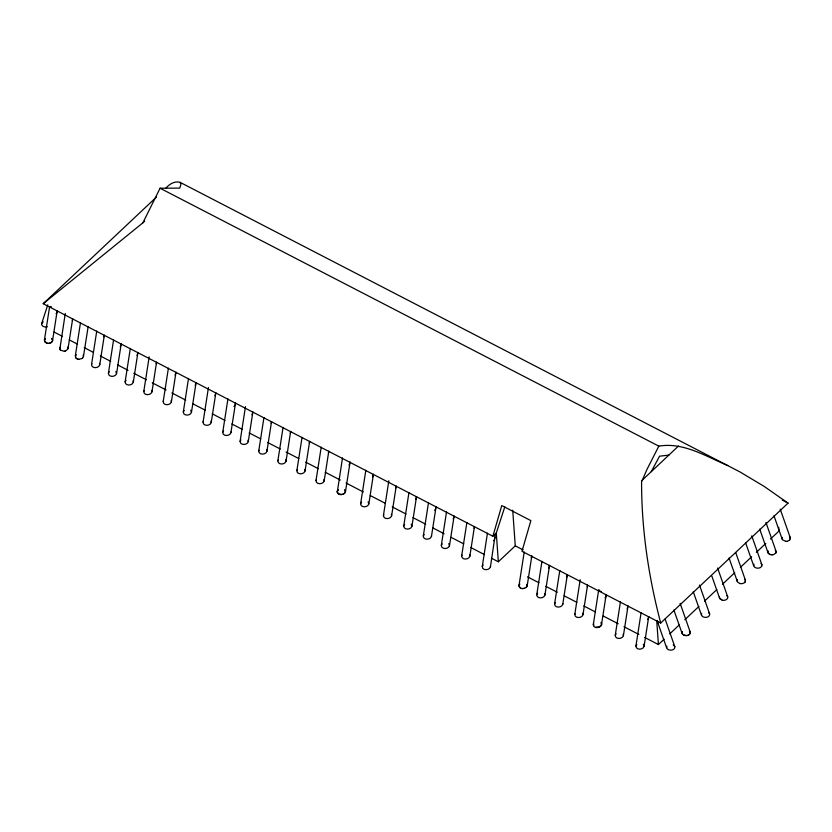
<?xml version="1.0" encoding="UTF-8"?>
<svg xmlns="http://www.w3.org/2000/svg" width="832" height="832" viewBox="0 0 832 832"><rect width="100%" height="100%" fill="white"/><g stroke="black" fill="none" stroke-linecap="round" stroke-linejoin="round"><path stroke-width="1.25" d="M727.74 465.535C705.9 456.414 683.519 441.958 658.819 446.139L646.849 469.685L641.586 481.884C641.493 529.526 648.617 577.002 660.702 623.022L788.06 503.11L764.078 486.356L739.877 471.879L180.17 182.385C174.886 180.606 169.094 184.257 165.838 188.24M44.512 340.163L45.115 342.399L47.923 343.325M59.904 348.91L65.27 313.456M68.078 347.755L67.829 347.017L67.735 349.284L65.426 350.99M96.741 331.105L91.551 364.489C91.416 368.763 98.727 368.524 99.715 364.894L104.354 335.098L103.99 336.866M99.715 364.894L99.507 363.386M113.599 339.82L108.41 373.204C108.264 377.478 115.586 377.239 116.574 373.61L121.202 343.814L120.286 346.798M116.574 373.61L115.846 371.457M130.312 348.473L125.133 381.846C124.987 386.131 132.309 385.882 133.286 382.252L137.925 352.456L137.01 355.451M133.286 382.252L133.078 380.744M149.178 356.834L143.79 391.498C143.645 395.782 150.966 395.533 151.954 391.903L156.582 362.107L156.218 363.875M151.954 391.903L151.736 390.395M168.397 368.16L163.207 401.534C163.062 405.818 170.383 405.579 171.371 401.939L175.999 372.143L175.084 375.138M171.371 401.939L171.153 400.431M188.5 378.55L183.31 411.934C183.165 416.208 190.486 415.969 191.464 412.339L196.102 382.543L195.187 385.528M191.464 412.339L190.746 410.186M208.458 387.494L203.07 422.146C202.925 426.431 210.246 426.192 211.224 422.552L215.862 392.756L214.947 395.751M211.224 422.552L211.016 421.044M227.926 398.944L222.737 432.318C222.591 436.602 229.913 436.363 230.901 432.723L235.529 402.927L235.165 404.695M230.901 432.723L230.932 431.954M245.482 406.64L240.094 441.303C239.949 445.578 247.27 445.338 248.258 441.698L252.886 411.902L251.982 414.898M248.258 441.698L248.04 440.19M263.942 417.57L258.752 450.944C258.617 455.229 265.928 454.99 266.916 451.35L271.554 421.554L271.19 423.322M266.916 451.35L266.708 449.842M283.057 427.45L277.867 460.834C277.722 465.109 285.043 464.87 286.031 461.23L290.659 431.434L290.295 433.212M286.031 461.23L285.813 459.722M302.058 437.278L296.868 470.652C296.722 474.937 304.044 474.687 305.032 471.058L309.66 441.262L309.296 443.03M305.032 471.058L304.814 469.55M321.204 447.179L316.014 480.553C315.869 484.838 323.19 484.588 324.168 480.958L328.806 451.162L328.442 452.93M324.168 480.958L323.96 479.45M342.503 457.933L337.282 492.086L338.78 493.979L341.806 494.426M345.301 491.878L345.082 490.37M344.989 492.638L345.509 490.942L344.75 489.559M365.841 470.257L360.651 503.641C360.506 507.915 367.827 507.676 368.815 504.036L373.443 474.24L372.528 477.235M368.815 504.036L368.087 501.883M388.835 480.761L383.448 515.424C383.302 519.709 390.624 519.47 391.612 515.83L396.24 486.034L395.886 487.802M391.612 515.83L391.394 514.322M408.949 492.544L403.759 525.928C403.614 530.202 410.935 529.963 411.913 526.334L416.551 496.538L415.636 499.522M411.913 526.334L411.195 524.181M428.49 502.653L423.301 536.026C423.155 540.311 430.477 540.072 431.454 536.432L436.093 506.636L435.729 508.414M431.454 536.432L431.496 535.662M446.514 511.971L441.324 545.355C441.178 549.63 448.5 549.39 449.488 545.761L454.116 515.965L453.201 518.95M449.488 545.761L448.76 543.608M466.866 522.496L461.677 555.88C461.531 560.154 468.853 559.915 469.841 556.286L474.469 526.479L474.105 528.258M469.841 556.286L469.622 554.778M487.458 533.146L482.269 566.53C482.123 570.814 489.445 570.565 490.422 566.925L495.206 534.924M490.433 566.935L490.464 566.155M524.212 552.022L519.022 585.406L519.75 587.558M527.093 585.884L527.124 585.114M526.781 586.643L526.968 584.303M541.954 561.33L536.765 594.703C536.619 598.988 543.941 598.738 544.918 595.109L549.557 565.313L548.642 568.298M544.918 595.109L544.71 593.601M559.78 570.544L554.59 603.928C554.455 608.202 561.766 607.963 562.754 604.334L567.393 574.527L566.478 577.522M562.754 604.334L562.786 603.554M580.185 579.706L574.798 614.37C574.652 618.654 581.974 618.405 582.962 614.775L587.59 584.979L587.226 586.747M582.962 614.775L582.743 613.267M598.707 589.815L593.32 624.478C593.174 630.271 604.573 627.162 600.974 622.315M593.538 624.062L593.746 625.57M620.433 601.91L615.243 635.284C615.098 639.569 622.419 639.33 623.407 635.69L628.035 605.894L627.13 608.889M623.407 635.69L623.189 634.182M641.118 612.602L635.929 645.986C635.783 650.26 643.105 650.021 644.082 646.381L648.721 616.585L647.806 619.58M644.082 646.381L643.365 644.228M49.577 306.862L44.387 340.246L44.824 339.404M68.047 348.525L72.675 318.729L72.363 320.518M80.475 322.754L75.286 356.127L76.232 354.661M88.15 326.716L83.45 356.533L83.231 355.025M345.478 491.712L350.106 461.916M527.186 585.801L531.814 556.005L531.45 557.783M57.304 310.762L56.389 313.758M494.697 538.907L495.061 537.129M531.357 557.856L531.721 556.088M606.33 594.672L605.415 597.657M156.406 197.122L43.202 303.711L492.877 536.245L501.769 505.565L530.868 520.614L521.986 551.294L660.702 623.022M491.431 558.199L498.347 561.777L496.288 533.031L504.806 506.834M47.403 326.768C45.188 327.496 41.475 326.602 41.6 323.762L47.778 304.824M41.6 323.762L43.16 321.807M666.838 646.194C665.174 651.082 675.147 651.654 674.856 646.818L665.122 619.05M682.334 631.602L682.302 633.911M701.646 613.413C699.982 618.301 709.956 618.883 709.665 614.037L699.514 585.062M737.162 580.476L737.443 579.717M739.762 583.513C741.988 584.168 745.69 583.18 745.462 580.341L735.727 552.573M753.906 564.21C752.45 568.454 759.897 569.556 761.665 566.342M761.665 566.353L761.925 564.834L751.764 535.86M767.832 551.595L768.102 550.846M775.861 552.978L776.162 552.209M782.371 537.42L782.392 539.666M780.208 509.08L790.369 538.054L789.578 540.228M52.239 341.411L52.666 340.569M75.67 355.347L75.566 357.614L77.74 359.122M83.512 356.512L82.566 357.989M91.551 364.489L91.863 363.73M108.41 373.204L109.283 371.748M125.133 381.846L126.006 380.39M143.79 391.498L144.102 390.738M163.207 401.534L163.519 400.774M183.31 411.934L184.184 410.478M203.07 422.146L203.382 421.387M222.737 432.318L223.61 430.872M240.094 441.303L240.978 439.847M258.752 450.944L259.064 450.185M277.867 460.834L278.179 460.075M296.868 470.652L297.18 469.893M316.014 480.553L316.326 479.794M337.314 491.306L338.198 489.861M360.651 503.641L361.525 502.185M383.448 515.424L383.76 514.665M403.759 525.928L404.633 524.472M423.301 536.026L424.174 534.581M441.324 545.355L442.208 543.899M461.677 555.88L461.989 555.121M482.269 566.53L483.142 565.074M519.022 585.406L519.334 584.646M536.765 594.703L537.638 593.247M554.59 603.928L555.474 602.472M574.798 614.37L575.11 613.61M593.32 624.478L593.632 623.719M615.243 635.284L616.127 633.838M635.929 645.986L636.802 644.53M56.274 313.841L57.179 310.856L52.551 340.652L51.948 338.416M349.014 465.078L349.565 463.861M605.197 598.083L606.112 595.088L601.484 624.884L601.266 623.376M43.202 303.711L142.865 222.841L160.077 188.23L179.754 188.105L180.908 184.423L180.17 182.385M651.269 471.661L659.547 456.196L668.855 455.104M689.489 634.462L690.373 632.986L689.499 630.833M744.661 582.525L745.191 581.859M775.892 552.947L773.635 554.59L770.432 554.632M44.699 339.487L45.386 338.707M51.667 342.098L52.364 341.328M338.01 490.027C335.026 492.929 340.246 496.018 342.857 494.177M344.417 493.334L345.166 492.471M519.802 584.033L518.898 586.258L520.489 588.068M526.209 587.34L526.874 586.57M601.38 625.227L599.082 626.933L595.92 627.068M142.865 222.841L144.622 221.187M492.877 536.245L496.288 533.031M498.347 561.777L515.268 545.844L512.72 510.203M641.618 480.75L678.506 446.014M644.644 637.426L658.424 644.55L664.082 639.236M669.729 633.911L679.141 625.05M684.798 619.726L698.922 606.424M704.569 601.11L716.81 589.576M722.467 584.262L734.708 572.738M740.355 567.414L751.65 556.774M756.361 552.344L765.783 543.473M770.484 539.042L778.96 531.066L778.69 527.311M233.917 406.505L234.614 405.922M434.47 510.214L435.178 509.631M493.449 540.706L494.146 540.124M50.887 342.68L51.792 342.014M81.786 358.561L82.638 357.968M343.637 493.917L344.594 493.168M526.302 587.257L524.472 588.349M789.599 540.207L786.833 541.382M689.562 634.4L687.794 635.409M49.93 343.117L51.002 342.597M81.848 358.55L78.707 359.289M342.68 494.343L343.814 493.75M688.802 634.951C686.494 636.386 681.959 635.669 682.074 632.341M48.88 343.356L50.055 343.023M64.376 351.239L65.478 351M524.566 588.266L522.34 588.64M47.809 343.408L49.005 343.273M64.428 351.25L60.611 350.272M523.515 588.515L521.31 588.494M785.741 541.403L786.843 541.372M771.524 554.788L772.616 554.767M686.816 635.554L683.717 635.024M77.667 359.133L78.77 359.268M785.762 541.382L782.413 539.656M722.072 600.174C724.298 600.808 728 599.841 727.771 596.991L717.6 568.027M46.894 343.169L44.481 340.933M600.371 591.198L601.286 591.542M520.395 588.151L521.404 588.411M770.463 554.601L768.175 553.062M739.773 583.502L737.485 581.953L729.061 558.033M722.093 600.153L719.503 597.875M782.288 500.126L788.06 503.11M160.077 188.23L658.819 446.139M515.268 545.844L523.11 549.9M54.194 332.103L62.265 336.274M69.191 339.862L77.262 344.032M84.188 347.61L93.413 352.383M100.339 355.961L110.718 361.338M117.645 364.915L128.024 370.282M133.796 373.266L146.484 379.829M152.256 382.814L166.098 389.969M171.86 392.954L185.702 400.109M192.629 403.686L205.317 410.249M212.243 413.826L224.931 420.389M231.858 423.966L242.237 429.343M249.163 432.921L260.697 438.89M267.613 442.468L280.311 449.03M286.073 452.005L298.761 458.567M305.687 462.155L318.375 468.718M325.302 472.295L340.298 480.043M346.07 483.028L363.376 491.982M370.292 495.56L385.289 503.318M392.215 506.896L406.058 514.051M412.974 517.629L425.672 524.191M432.588 527.769L444.132 533.738M451.048 537.316L463.736 543.878M470.662 547.456L484.505 554.622M527.457 576.826L538.938 582.764M545.834 586.331L557.326 592.27M564.221 595.837L576.857 602.368M583.752 605.935L595.244 611.874M603.283 616.034L618.218 623.761M623.958 626.735L638.893 634.452M768.737 553.706L769.517 554.237M673.223 644.904L674.856 646.818M50.7 306.457L51.438 306.966M76.076 358.259L76.814 358.779M790.067 537.326L789.516 536.671L790.379 538.814M775.299 550.056L776.131 552.23M761.072 563.451L761.914 564.845M744.609 578.958L745.462 580.341L745.15 579.623M726.918 595.608L727.761 597.012M719.794 598.603L720.356 599.258M708.812 612.654L709.665 614.037M689.426 630.906L690.29 633.058M599.123 590.044L599.633 590.689M51.823 338.499L52.582 339.872M60.091 349.627L60.653 350.282M657.051 620.412L658.226 623.147M759.72 529.162L768.144 553.082M773.968 515.746L782.09 538.938M765.96 522.496L776.121 551.47M745.524 542.526L753.657 565.718M711.786 575.921L719.482 597.896L719.493 597.106M693.264 591.729L701.397 614.921M680.129 603.314L690.279 632.289M673.878 609.991L682.011 633.173M657.602 622.076L666.578 647.702M59.852 348.899L60.143 349.638M656.729 620.807L658.424 644.55M767.863 551.564L767.853 552.354M737.173 580.455L737.173 581.235M60.195 347.36L59.883 348.119L60.247 347.37"/></g></svg>
